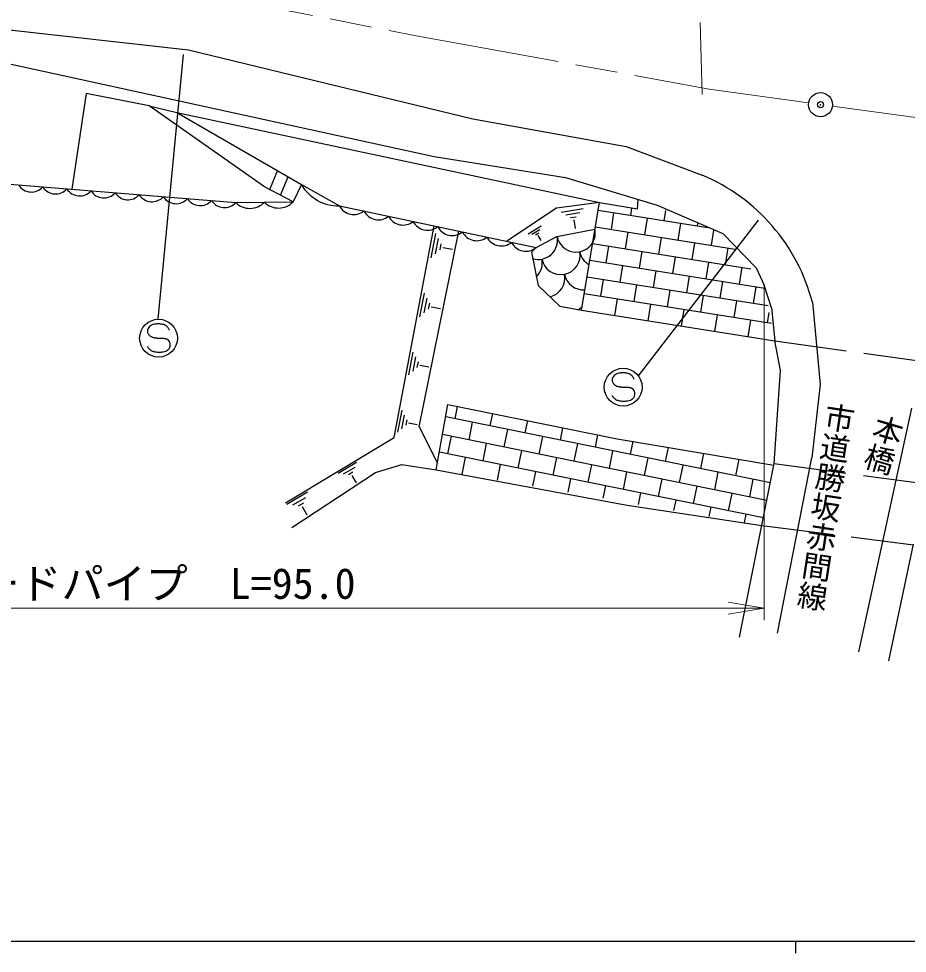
# Model space of a CAD drawing. Units: millimetres, scale not verified. Extents: x 40000 to 680000, y 20000 to 380000.
# Drawn here: x 203350 to 277318, y 204000 to 281792 of the extents above; entities that cross this region are included whole.
import ezdxf
from ezdxf.enums import TextEntityAlignment as Align

# ---------------------------------------------------------------- set-up
doc = ezdxf.new("R2010")
doc.units = ezdxf.units.MM
doc.header["$LTSCALE"] = 1000
doc.header["$PDMODE"] = 32
doc.header["$PDSIZE"] = 500
doc.linetypes.add('CHAIN', pattern=[18.5, 12, -1.5, 3.5, -1.5])
doc.linetypes.add('DASHED', pattern=[7.5, 6, -1.5])
for name, color, linetype, lineweight in [('M-BGD', 7, 'Continuous', 25), ('M-BGD-EXST', 7, 'Continuous', 25), ('M-BMK', 2, 'CHAIN', 13), ('M-BMK-HTXT', 7, 'DASHED', 13), ('M-BMK-SRVR', 3, 'Continuous', 25), ('M-STR-HTXT', 7, 'Continuous', 13), ('M-STR-STR1', 1, 'Continuous', 25), ('M-TTL-BAND', 7, 'Continuous', 25)]:
    doc.layers.add(name, color=color, linetype=linetype, lineweight=lineweight)
doc.layers.add('M-OTRS', color=6, linetype='Continuous')
doc.styles.add('@ＭＳ ゴシック', font='')
doc.styles.add('ＭＳ ゴシック', font='')
doc.styles.get('@ＭＳ ゴシック').set_extended_font_data('@MS Gothic')
doc.styles.get('ＭＳ ゴシック').set_extended_font_data('MS Gothic')

# ---------------------------------------------------------------- blocks, each defined once
blk = doc.blocks.new('open_arrow')
at = {"color": 0, "linetype": 'Continuous', "lineweight": -2}
blk.add_lwpolyline([(7.5, 1.25), (0, 0), (7.5, -1.25)], dxfattribs=at)

msp = doc.modelspace()

# ---------------------------------------------------------------- linework, layer by layer
at = {"layer": 'M-BGD'}
for p, q in [((195090, 281707), (217480, 279190)), ((199782, 278646), (237934, 270333)), ((217480, 279190), (241140, 273468)), ((208955, 275555), (207778, 267590)), ((214204, 274536), (208955, 275555)), ((223815, 267798), (214204, 274536)), ((214204, 274536), (216508, 273977)), ((216508, 273977), (226880, 267987)), ((216508, 273977), (251686, 266498)), ((241140, 273468), (253905, 271163)), ((253905, 271163), (260252, 268763)), ((237934, 270333), (248864, 268566)), ((185288, 269400), (221412, 266492)), ((224262, 267562), (224900, 269131)), ((225151, 267093), (225775, 268626)), ((248864, 268566), (256499, 266271)), ((226191, 266545), (223815, 267798)), ((226880, 267987), (226191, 266545)), ((226880, 267987), (230044, 266224)), ((221412, 266492), (226191, 266545)), ((230044, 266224), (246426, 262741)), ((251686, 266498), (248113, 266014)), ((250188, 257527), (251686, 266498)), ((251686, 266498), (254851, 265956)), ((254851, 265956), (254915, 266747)), ((256499, 266271), (261950, 263903)), ((248113, 266014), (243975, 263262)), ((250347, 265956), (248498, 265648)), ((250047, 265621), (248891, 265429)), ((249746, 265286), (249284, 265209)), ((251579, 265853), (260720, 264400)), ((252682, 264253), (252903, 265643)), ((254292, 265422), (254390, 266035)), ((257071, 264980), (257205, 265822)), ((234617, 246941), (237942, 264544)), ((246841, 264513), (245768, 263866)), ((249546, 265063), (249669, 264323)), ((255461, 263812), (255682, 265201)), ((258240, 263370), (258460, 264759)), ((259850, 264539), (259882, 264739)), ((236684, 247827), (239977, 264112)), ((238034, 263921), (237652, 261897)), ((246737, 264230), (246066, 263827)), ((246633, 263948), (246364, 263787)), ((246563, 263760), (246822, 263330)), ((248145, 263658), (251317, 264283)), ((251347, 264465), (262983, 262616)), ((253851, 262643), (254071, 264032)), ((261019, 262928), (261220, 264198)), ((261950, 263903), (264725, 261068)), ((238266, 263484), (238027, 262219)), ((238498, 263047), (238402, 262541)), ((246426, 262741), (248145, 263658)), ((251115, 263078), (264294, 260983)), ((256629, 262201), (256850, 263591)), ((259408, 261760), (259629, 263149)), ((238652, 262756), (239462, 262603)), ((246426, 262741), (246023, 262363)), ((246023, 262363), (246600, 259571)), ((252240, 261474), (252461, 262864)), ((255019, 261033), (255240, 262422)), ((262187, 261318), (262408, 262708)), ((250884, 261690), (265447, 259376)), ((257798, 260591), (258019, 261981)), ((260577, 260149), (260798, 261539)), ((253409, 259864), (253630, 261253)), ((256188, 259422), (256409, 260812)), ((263356, 259708), (263577, 261097)), ((264725, 261068), (265405, 259599)), ((250652, 260302), (265725, 257907)), ((251799, 258695), (252020, 260085)), ((258967, 258981), (259188, 260370)), ((261746, 258539), (261966, 259929)), ((246600, 259571), (248394, 257870)), ((254578, 258254), (254798, 259643)), ((257357, 257812), (257577, 259202)), ((264525, 258098), (264745, 259487)), ((266005, 257714), (265405, 259599)), ((237089, 258950), (236719, 256990)), ((237313, 258527), (237082, 257302)), ((250420, 258914), (266002, 256438)), ((252967, 257085), (253188, 258475)), ((260135, 257371), (260356, 258760)), ((262914, 256929), (263135, 258318)), ((237538, 258104), (237445, 257614)), ((237688, 257822), (238472, 257674)), ((248394, 257870), (250188, 257527)), ((250188, 257527), (266280, 254970)), ((250188, 257527), (266280, 254970)), ((250189, 257527), (250191, 257539)), ((255746, 256643), (255967, 258033)), ((258525, 256202), (258746, 257591)), ((266005, 257714), (266280, 254970)), ((269421, 258187), (270052, 251347)), ((261304, 255760), (261525, 257150)), ((265693, 256487), (265830, 257349)), ((264083, 255319), (264304, 256708)), ((236155, 254044), (235797, 252146)), ((236373, 253634), (236149, 252448)), ((236590, 253225), (236501, 252750)), ((236735, 252952), (237494, 252808)), ((270052, 251347), (269357, 245246)), ((235234, 249200), (234887, 247364)), ((238107, 244246), (239083, 249682)), ((239083, 249682), (253180, 246822)), ((239856, 249525), (239647, 248494)), ((273274, 229087), (277684, 249375)), ((235444, 248803), (235228, 247656)), ((235655, 248407), (235568, 247948)), ((265922, 243163), (238897, 248646)), ((241108, 248198), (240811, 246738)), ((242777, 248932), (242568, 247902)), ((245697, 248340), (245488, 247309)), ((235795, 248143), (236529, 248004)), ((236684, 247827), (238207, 244800)), ((244028, 247605), (243732, 246145)), ((248618, 247747), (248409, 246717)), ((225560, 241507), (234617, 246941)), ((265630, 241702), (238634, 247180)), ((239351, 247034), (239055, 245574)), ((246949, 247013), (246652, 245553)), ((251539, 247155), (251329, 246124)), ((253180, 246822), (266214, 244624)), ((254468, 246605), (254250, 245532)), ((242272, 246441), (241975, 244981)), ((245192, 245849), (244896, 244389)), ((249869, 246420), (249573, 244960)), ((252790, 245828), (252493, 244368)), ((257408, 246109), (257170, 244939)), ((265338, 240241), (238370, 245713)), ((240515, 245277), (240232, 243882)), ((248113, 245256), (247816, 243796)), ((255710, 245235), (255414, 243775)), ((260348, 245613), (260091, 244346)), ((263288, 245118), (263011, 243754)), ((266514, 230659), (269357, 245246)), ((231470, 244845), (229944, 243930)), ((231321, 244445), (230368, 243873)), ((233039, 244006), (235229, 244677)), ((235229, 244677), (238107, 244246)), ((243436, 244685), (243171, 243379)), ((251033, 244664), (250737, 243204)), ((258631, 244643), (258334, 243182)), ((266214, 244624), (266212, 244625)), ((226083, 239433), (233039, 244006)), ((231173, 244044), (230791, 243816)), ((231073, 243777), (231439, 243167)), ((238107, 244246), (254010, 241308)), ((246356, 244092), (246109, 242876)), ((249277, 243500), (249048, 242373)), ((253954, 244071), (253657, 242611)), ((261551, 244050), (261255, 242590)), ((252197, 242907), (251987, 241871)), ((256874, 243479), (256578, 242018)), ((259795, 242886), (259498, 241426)), ((264472, 243458), (264175, 241997)), ((227382, 242369), (225684, 241350)), ((255118, 242315), (254925, 241368)), ((262715, 242294), (262419, 240833)), ((227217, 241923), (226155, 241287)), ((227051, 241478), (226627, 241223)), ((226941, 241181), (227348, 240501)), ((254010, 241308), (265211, 239608)), ((258038, 241722), (257864, 240865)), ((260959, 241130), (260803, 240362)), ((263879, 240537), (263742, 239859))]:
    msp.add_line(p, q, dxfattribs=at)
at = {"layer": 'M-BGD', "linetype": 'DASHED'}
for p, q in [((266280, 254970), (282432, 252740)), ((266241, 244759), (278912, 243079)), ((265211, 239608), (277830, 237997))]:
    msp.add_line(p, q, dxfattribs=at)
at = {"layer": 'M-BGD'}
for centre, radius, start, end in [((254128, 254191), 15806, 14.64395, 67.20483), ((204415, 268626), 1263, 212.57244, 318.22327), ((206422, 268465), 1263, 212.57244, 318.22327), ((208429, 268303), 1263, 212.57244, 318.22327), ((229937, 269752), 3530, 209.99663, 271.73481), ((210435, 268142), 1263, 212.57244, 318.22327), ((212442, 267980), 1263, 212.57244, 318.22327), ((214449, 267819), 1263, 212.57244, 318.22327), ((216456, 267657), 1263, 212.57244, 318.22327), ((218463, 267496), 1263, 212.57244, 318.22327), ((220470, 267334), 1263, 212.57244, 318.22327), ((222594, 267683), 1678, 225.21244, 316.0399), ((224984, 267709), 1678, 225.21244, 316.0399), ((231244, 266833), 1346, 206.93318, 309.06108), ((233292, 266398), 1346, 206.93318, 309.06108), ((235339, 265962), 1346, 206.93318, 309.06108), ((237387, 265527), 1346, 206.93318, 309.06108), ((239435, 265092), 1346, 206.93318, 309.06108), ((241483, 264656), 1346, 206.93318, 309.06108), ((249744, 263974), 1603, 329.90016, 11.1429), ((243530, 264221), 1346, 206.93318, 309.06108), ((245578, 263786), 1346, 206.93318, 309.06108), ((246599, 263354), 1603, 253.17683, 11.1429), ((249744, 263974), 1603, 191.1429, 329.90016), ((248481, 262091), 1603, 191.1429, 11.1429), ((251626, 262711), 1603, 191.1429, 239.90016), ((245336, 261472), 1603, 313.82763, 11.1429), ((247218, 260209), 1603, 282.85989, 11.1429), ((250363, 260828), 1603, 191.1429, 273.90968), ((249101, 258946), 1603, 301.24803, 315.13701)]:
    msp.add_arc(centre, radius, start, end, dxfattribs=at)
at = {"layer": 'M-BGD-EXST'}
for p, q in [((217035, 278816), (214921, 256774)), ((264916, 265016), (254928, 252068))]:
    msp.add_line(p, q, dxfattribs=at)
for points in [[(214572, 255257), (214612, 255249), (214652, 255242), (214692, 255235), (214732, 255228), (214772, 255221), (214812, 255216), (214852, 255210), (214892, 255206), (214933, 255203), (214973, 255200), (215006, 255199), (215039, 255198), (215073, 255198), (215106, 255199), (215139, 255199), (215172, 255200), (215206, 255200), (215239, 255201), (215272, 255201), (215306, 255200), (215324, 255200), (215343, 255199), (215361, 255198), (215379, 255197), (215398, 255195), (215416, 255194), (215435, 255192), (215453, 255189), (215471, 255187), (215489, 255184), (215500, 255182), (215511, 255180), (215522, 255178), (215533, 255176), (215544, 255173), (215555, 255171), (215566, 255168), (215576, 255165), (215587, 255162), (215598, 255159), (215607, 255156), (215617, 255153), (215626, 255149), (215635, 255146), (215645, 255142), (215654, 255138), (215663, 255135), (215672, 255131), (215681, 255126), (215691, 255122), (215700, 255118), (215709, 255113), (215718, 255109), (215727, 255104), (215736, 255099), (215744, 255093), (215753, 255088), (215761, 255082), (215770, 255076), (215778, 255070), (215783, 255065), (215788, 255061), (215794, 255056), (215799, 255051), (215804, 255046), (215809, 255041), (215814, 255036), (215819, 255031), (215824, 255025), (215829, 255020)], [(214177, 254348), (214169, 254360), (214161, 254372), (214154, 254384), (214146, 254397), (214139, 254409), (214133, 254421), (214127, 254434), (214121, 254447), (214116, 254460), (214112, 254474), (214111, 254478), (214110, 254482), (214109, 254486), (214108, 254490), (214107, 254494), (214106, 254498), (214106, 254502), (214105, 254506), (214104, 254510), (214103, 254514)], [(253248, 251180), (253288, 251173), (253328, 251165), (253368, 251158), (253408, 251151), (253448, 251145), (253488, 251139), (253528, 251134), (253568, 251130), (253608, 251126), (253648, 251124), (253682, 251123), (253715, 251122), (253748, 251122), (253781, 251122), (253815, 251123), (253848, 251124), (253881, 251124), (253915, 251124), (253948, 251124), (253981, 251124), (254000, 251123), (254018, 251123), (254037, 251122), (254055, 251120), (254073, 251119), (254092, 251117), (254110, 251115), (254129, 251113), (254147, 251111), (254165, 251108), (254176, 251106), (254187, 251104), (254198, 251102), (254209, 251099), (254220, 251097), (254230, 251094), (254241, 251092), (254252, 251089), (254263, 251086), (254273, 251083), (254283, 251079), (254292, 251076), (254302, 251073), (254311, 251069), (254320, 251066), (254330, 251062), (254339, 251058), (254348, 251054), (254357, 251050), (254366, 251046), (254375, 251041), (254384, 251037), (254394, 251032), (254403, 251027), (254411, 251022), (254420, 251017), (254429, 251012), (254437, 251006), (254445, 251000), (254453, 250994), (254459, 250989), (254464, 250984), (254469, 250980), (254474, 250975), (254480, 250970), (254485, 250965), (254490, 250959), (254495, 250954), (254499, 250949), (254504, 250944)], [(252853, 250272), (252845, 250284), (252837, 250296), (252829, 250308), (252822, 250320), (252815, 250333), (252808, 250345), (252802, 250358), (252797, 250371), (252792, 250384), (252788, 250397), (252786, 250401), (252785, 250405), (252784, 250409), (252784, 250413), (252783, 250418), (252782, 250422), (252781, 250426), (252780, 250430), (252780, 250434), (252779, 250438)]]:
    msp.add_lwpolyline(points, dxfattribs=at)
for centre in [(214991, 255200), (253667, 251124)]:
    msp.add_circle(centre, 1575, dxfattribs=at)
for centre, radius, start, end in [((214520, 255786), 458, 150.0708, 170.82171), ((214793, 255627), 774, 135.15085, 149.93667), ((214638, 255794), 546, 114.63796, 136.08554), ((214797, 255443), 932, 100.05395, 114.52623), ((214938, 254667), 1720, 90.54544, 100.1869), ((214968, 254408), 1980, 82.47698, 91.3279), ((215085, 255263), 1117, 69.27414, 82.6429), ((215246, 255690), 660, 50.33996, 69.2792), ((215256, 255719), 631, 40.39427, 49.36849), ((215129, 255576), 821, 31.07407, 42.21432), ((215579, 255847), 296, 15.48494, 31.07407), ((214533, 255797), 470, 172.36814, 193.72008), ((214533, 255798), 469, 193.7824, 222.17001), ((214704, 255955), 702, 222.25697, 242.81644), ((214849, 256243), 1024, 242.95506, 254.28289), ((215709, 255891), 160, 353.24514, 12.74605), ((215432, 254649), 541, 309.52638, 337.1503), ((215423, 254655), 546, 0.82024, 42.03911), ((215420, 254642), 550, 338.2637, 2.05452), ((214735, 254783), 707, 217.94831, 228.20445), ((214748, 254815), 740, 229.12381, 248.26742), ((214897, 255194), 1147, 248.31346, 261.14941), ((215016, 255969), 1931, 261.2217, 270.98278), ((215044, 256042), 2004, 270.15164, 279.41634), ((215186, 255176), 1127, 279.49367, 291.46503), ((215351, 254756), 675, 291.45807, 309.06252), ((253468, 251550), 774, 135.15085, 149.93667), ((253313, 251717), 546, 114.63796, 136.08554), ((253472, 251366), 932, 100.05395, 114.52623), ((253614, 250591), 1720, 90.54544, 100.1869), ((253644, 250332), 1980, 82.47698, 91.3279), ((253760, 251187), 1117, 69.27414, 82.6429), ((253922, 251614), 660, 50.33996, 69.2792), ((253932, 251643), 631, 40.39427, 49.36849), ((253805, 251500), 821, 31.07407, 42.21432), ((253209, 251721), 470, 172.36814, 193.72008), ((253195, 251710), 458, 150.0708, 170.82171), ((253208, 251721), 469, 193.7824, 222.17001), ((253380, 251878), 702, 222.25697, 242.81644), ((254255, 251771), 296, 15.48494, 31.07407), ((254384, 251815), 160, 353.24514, 12.74605), ((253525, 252166), 1024, 242.95506, 254.28289), ((254099, 250578), 546, 0.82024, 42.03911), ((254095, 250566), 550, 338.2637, 2.05452), ((253411, 250706), 707, 217.94831, 228.20445), ((253423, 250739), 740, 229.12381, 248.26742), ((253573, 251118), 1147, 248.31346, 261.14941), ((253691, 251892), 1931, 261.2217, 270.98278), ((253719, 251965), 2004, 270.15164, 279.41634), ((253861, 251100), 1127, 279.49367, 291.46503), ((254027, 250680), 675, 291.45807, 309.06252), ((254107, 250573), 541, 309.52638, 337.1503)]:
    msp.add_arc(centre, radius, start, end, dxfattribs=at)
at = {"layer": 'M-BMK'}
for p, q in [((216034, 284372), (236442, 280367)), ((236442, 280367), (260836, 275938)), ((260836, 275938), (269104, 274776)), ((271085, 274502), (304875, 269920))]:
    msp.add_line(p, q, dxfattribs=at)
at = {"layer": 'M-BMK-HTXT'}
msp.add_line((260233, 275471), (259296, 313717), dxfattribs=at)
at = {"layer": 'M-BMK-SRVR'}
msp.add_circle((270094, 274636), 1000, dxfattribs=at)
at = {"layer": 'M-OTRS'}
msp.add_point((270094, 274636), dxfattribs=at)
at = {"layer": 'M-STR-HTXT'}
for p, q in [((265405, 259599), (265405, 231731)), ((176484, 232731), (265405, 232731))]:
    msp.add_line(p, q, dxfattribs=at)
at = {"layer": 'M-STR-STR1'}
for p, q in [((266758, 252510), (266280, 254970)), ((266241, 244759), (266758, 252510)), ((263349, 230302), (266241, 244759)), ((275772, 228339), (277839, 238042))]:
    msp.add_line(p, q, dxfattribs=at)
at = {"layer": 'M-TTL-BAND'}
for p, q in [((40000, 205000), (579000, 205000)), ((268000, 205000), (268000, 204000))]:
    msp.add_line(p, q, dxfattribs=at)

# ---------------------------------------------------------------- block references
at = {"layer": 'M-STR-HTXT', "xscale": 400, "yscale": 400, "rotation": 180}
msp.add_blockref('open_arrow', (265405, 232731), dxfattribs=at)

# ---------------------------------------------------------------- texts
at = {"layer": 'M-BMK-HTXT', "style": '@ＭＳ ゴシック'}
for s, rotation, p in [('市道勝坂赤間線', 261.373, (269074, 241355)), ('本橋', 253.602, (273936, 246752))]:
    msp.add_text(s, height=1833, rotation=rotation, dxfattribs=at).set_placement(p, align=Align.BOTTOM_CENTER)
at = {"layer": 'M-STR-HTXT', "style": 'ＭＳ ゴシック'}
msp.add_text('ガードパイプ\u3000L=95.0', height=2566, dxfattribs=at).set_placement((196419, 232731), align=Align.BOTTOM_LEFT)

doc.saveas('drawing.dxf')
